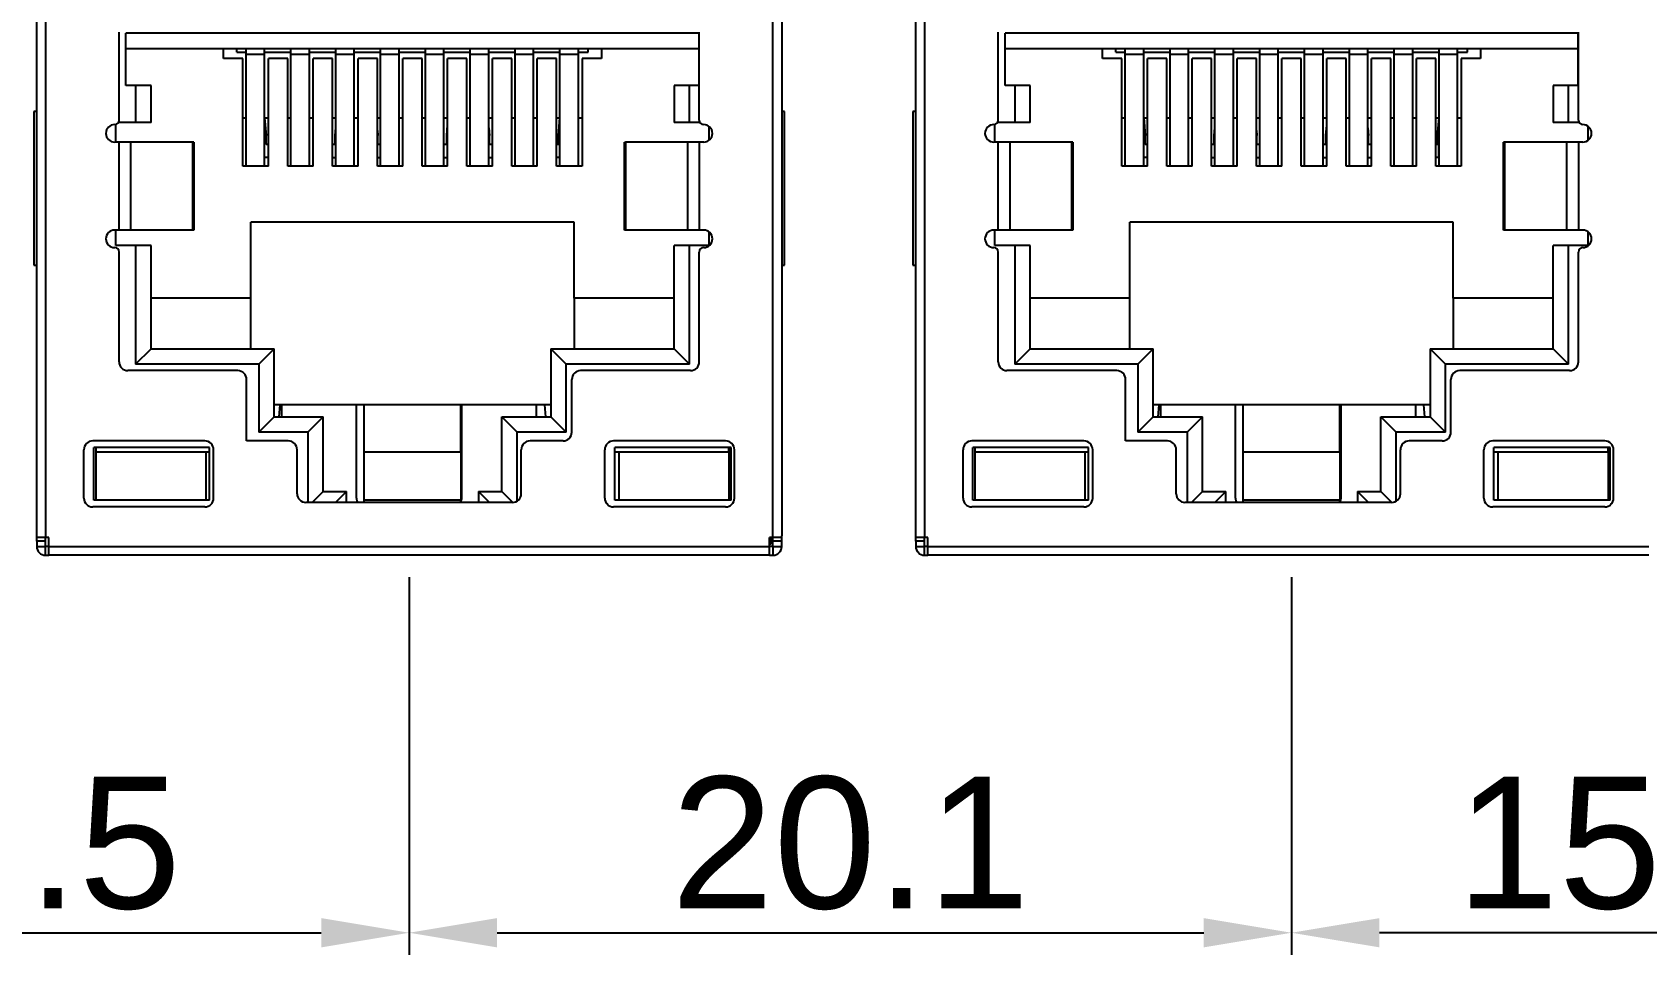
# Model space of a CAD drawing. Header units: millimetres. Extents: x 239 to 841, y 198 to 536.
# Drawn here: x 380.1 to 416.83, y 247.58 to 268.57 of the extents above; entities that cross this region are included whole.
import ezdxf

# ---------------------------------------------------------------- set-up
doc = ezdxf.new("R2010")
doc.units = ezdxf.units.MM
doc.styles.get("Standard").update_dxf_attribs({"font": 'arial.ttf'})
doc.dimstyles.get("Standard").update_dxf_attribs({"dimtxt": 3, "dimasz": 2, "dimexe": 0.5, "dimexo": 0.5, "dimgap": 0.5, "dimtad": 1, "dimdec": 1, "dimzin": 0, "dimdsep": 46, "dimtxsty": 'Standard', "dimcen": 0.09, "dimclrd": 253, "dimclre": 253, "dimclrt": 6, "dimadec": 0, "dimazin": 0, "dimtfac": 1, "dimtdec": 1, "dimtofl": 0, "dimtmove": 0, "dimatfit": 3, "dimfxl": 1, "dimtolj": 1, "dimtzin": 0, "dimarcsym": 0})

# ---------------------------------------------------------------- blocks, each defined once
blk = doc.blocks.new('*D13')
at = {"color": 253, "lineweight": -2}
for p, q in [((388.676, 256.172), (388.676, 247.581)), ((408.751, 256.172), (408.751, 247.581)), ((390.676, 248.081), (406.751, 248.081))]:
    blk.add_line(p, q, dxfattribs=at)
at = {"color": 253}
for points in [[(390.676, 248.414), (390.676, 247.748), (388.676, 248.081)], [(406.751, 248.414), (406.751, 247.748), (408.751, 248.081)]]:
    blk.add_solid(points, dxfattribs=at)
at = {"layer": 'Defpoints', "color": 0}
for p in [(388.676, 256.672), (408.751, 256.672), (408.751, 248.081)]:
    blk.add_point(p, dxfattribs=at)
at = {"color": 6, "insert": (398.714, 250.113), "char_height": 3, "attachment_point": 5}
blk.add_mtext('\\A1;20.1', dxfattribs=at)
blk = doc.blocks.new('*D14')
at = {"color": 253, "lineweight": -2}
for p, q in [((370.139, 261.648), (370.139, 247.581)), ((388.676, 256.172), (388.676, 247.581)), ((372.139, 248.081), (386.676, 248.081))]:
    blk.add_line(p, q, dxfattribs=at)
at = {"color": 253}
for points in [[(372.139, 248.414), (372.139, 247.748), (370.139, 248.081)], [(386.676, 248.414), (386.676, 247.748), (388.676, 248.081)]]:
    blk.add_solid(points, dxfattribs=at)
at = {"layer": 'Defpoints', "color": 0}
for p in [(370.139, 262.148), (388.676, 256.672), (388.676, 248.081)]:
    blk.add_point(p, dxfattribs=at)
at = {"color": 6, "insert": (379.408, 250.113), "char_height": 3, "attachment_point": 5}
blk.add_mtext('\\A1;18.5', dxfattribs=at)
blk = doc.blocks.new('*D15')
at = {"color": 253, "lineweight": -2}
for p, q in [((424.399, 266.948), (424.399, 247.581)), ((408.751, 256.172), (408.751, 247.581)), ((422.399, 248.081), (410.751, 248.081))]:
    blk.add_line(p, q, dxfattribs=at)
at = {"color": 253}
for points in [[(410.751, 248.414), (410.751, 247.748), (408.751, 248.081)], [(422.399, 248.414), (422.399, 247.748), (424.399, 248.081)]]:
    blk.add_solid(points, dxfattribs=at)
at = {"layer": 'Defpoints', "color": 0}
for p in [(424.399, 267.448), (408.751, 256.672), (408.751, 248.081)]:
    blk.add_point(p, dxfattribs=at)
at = {"color": 6, "insert": (416.575, 250.113), "char_height": 3, "attachment_point": 5}
blk.add_mtext('\\A1;15.6', dxfattribs=at)

msp = doc.modelspace()

# ---------------------------------------------------------------- linework, layer by layer
for p, q in [((380.401, 277.672), (380.401, 257.072)), ((396.951, 257.072), (396.951, 277.672)), ((397.151, 277.672), (397.151, 257.115)), ((400.401, 277.672), (400.401, 257.072)), ((380.201, 259.272), (380.201, 272.964)), ((400.201, 259.272), (400.201, 272.964)), ((382.076, 266.572), (382.076, 268.572)), ((382.232, 267.362), (382.232, 268.552)), ((395.271, 268.552), (382.232, 268.552)), ((395.271, 267.362), (395.271, 268.552)), ((395.276, 266.572), (395.276, 268.572)), ((402.076, 266.572), (402.076, 268.572)), ((402.232, 267.362), (402.232, 268.552)), ((415.271, 268.552), (402.232, 268.552)), ((415.271, 267.362), (415.271, 268.552)), ((415.276, 266.572), (415.276, 268.572)), ((382.232, 268.202), (395.271, 268.202)), ((384.452, 267.972), (384.452, 268.202)), ((384.751, 268.122), (384.751, 268.202)), ((384.966, 268.066), (384.966, 268.202)), ((385.386, 268.066), (385.386, 268.202)), ((385.986, 268.066), (385.986, 268.202)), ((386.406, 268.066), (386.406, 268.202)), ((387.006, 268.066), (387.006, 268.202)), ((387.426, 268.066), (387.426, 268.202)), ((388.026, 268.066), (388.026, 268.202)), ((388.446, 268.066), (388.446, 268.202)), ((389.046, 268.066), (389.046, 268.202)), ((389.466, 268.066), (389.466, 268.202)), ((390.066, 268.066), (390.066, 268.202)), ((390.486, 268.066), (390.486, 268.202)), ((391.086, 268.066), (391.086, 268.202)), ((391.506, 268.066), (391.506, 268.202)), ((392.106, 268.066), (392.106, 268.202)), ((392.526, 268.066), (392.526, 268.202)), ((392.751, 268.122), (392.751, 268.202)), ((393.051, 268.202), (393.051, 267.972)), ((402.232, 268.202), (415.271, 268.202)), ((404.452, 267.972), (404.452, 268.202)), ((404.751, 268.122), (404.751, 268.202)), ((404.966, 268.066), (404.966, 268.202)), ((405.386, 268.066), (405.386, 268.202)), ((405.986, 268.066), (405.986, 268.202)), ((406.406, 268.066), (406.406, 268.202)), ((407.006, 268.066), (407.006, 268.202)), ((407.426, 268.066), (407.426, 268.202)), ((408.026, 268.066), (408.026, 268.202)), ((408.446, 268.066), (408.446, 268.202)), ((409.046, 268.066), (409.046, 268.202)), ((409.466, 268.066), (409.466, 268.202)), ((410.066, 268.066), (410.066, 268.202)), ((410.486, 268.066), (410.486, 268.202)), ((411.086, 268.066), (411.086, 268.202)), ((411.506, 268.066), (411.506, 268.202)), ((412.106, 268.066), (412.106, 268.202)), ((412.526, 268.066), (412.526, 268.202)), ((412.751, 268.122), (412.751, 268.202)), ((413.051, 268.202), (413.051, 267.972)), ((384.892, 267.972), (384.452, 267.972)), ((384.751, 268.122), (384.966, 268.122)), ((384.892, 265.522), (384.892, 267.972)), ((384.966, 265.522), (384.966, 268.066)), ((385.386, 268.066), (384.966, 268.066)), ((385.386, 268.122), (385.986, 268.122)), ((385.386, 265.522), (385.386, 268.066)), ((385.912, 267.972), (385.472, 267.972)), ((385.472, 265.522), (385.472, 267.972)), ((385.912, 265.522), (385.912, 267.972)), ((385.986, 265.522), (385.986, 268.066)), ((386.406, 268.066), (385.986, 268.066)), ((386.406, 268.122), (387.006, 268.122)), ((386.406, 265.522), (386.406, 268.066)), ((386.932, 267.972), (386.492, 267.972)), ((386.492, 265.522), (386.492, 267.972)), ((386.932, 265.522), (386.932, 267.972)), ((387.006, 265.522), (387.006, 268.066)), ((387.426, 268.066), (387.006, 268.066)), ((387.426, 268.122), (388.026, 268.122)), ((387.426, 265.522), (387.426, 268.066)), ((387.512, 265.522), (387.512, 267.972)), ((387.952, 267.972), (387.512, 267.972)), ((387.952, 265.522), (387.952, 267.972)), ((388.026, 265.522), (388.026, 268.066)), ((388.446, 268.066), (388.026, 268.066)), ((388.446, 268.122), (389.046, 268.122)), ((388.446, 265.522), (388.446, 268.066)), ((388.972, 267.972), (388.532, 267.972)), ((388.532, 265.522), (388.532, 267.972)), ((388.972, 265.522), (388.972, 267.972)), ((389.046, 265.522), (389.046, 268.066)), ((389.466, 268.066), (389.046, 268.066)), ((389.466, 268.122), (390.066, 268.122)), ((389.466, 265.522), (389.466, 268.066)), ((389.551, 265.522), (389.551, 267.972)), ((389.991, 267.972), (389.551, 267.972)), ((389.991, 265.522), (389.991, 267.972)), ((390.066, 265.522), (390.066, 268.066)), ((390.486, 268.066), (390.066, 268.066)), ((390.486, 268.122), (391.086, 268.122)), ((390.486, 265.522), (390.486, 268.066)), ((391.011, 267.972), (390.571, 267.972)), ((390.571, 265.522), (390.571, 267.972)), ((391.011, 265.522), (391.011, 267.972)), ((391.086, 265.522), (391.086, 268.066)), ((391.506, 268.066), (391.086, 268.066)), ((391.506, 268.122), (392.106, 268.122)), ((391.506, 265.522), (391.506, 268.066)), ((392.031, 267.972), (391.591, 267.972)), ((391.591, 265.522), (391.591, 267.972)), ((392.031, 265.522), (392.031, 267.972)), ((392.106, 265.522), (392.106, 268.066)), ((392.526, 268.066), (392.106, 268.066)), ((392.526, 268.122), (392.751, 268.122)), ((392.526, 265.522), (392.526, 268.066)), ((393.051, 267.972), (392.611, 267.972)), ((392.611, 267.972), (392.611, 265.522)), ((404.892, 267.972), (404.452, 267.972)), ((404.751, 268.122), (404.966, 268.122)), ((404.892, 265.522), (404.892, 267.972)), ((404.966, 265.522), (404.966, 268.066)), ((405.386, 268.066), (404.966, 268.066)), ((405.386, 268.122), (405.986, 268.122)), ((405.386, 265.522), (405.386, 268.066)), ((405.912, 267.972), (405.472, 267.972)), ((405.472, 265.522), (405.472, 267.972)), ((405.912, 265.522), (405.912, 267.972)), ((405.986, 265.522), (405.986, 268.066)), ((406.406, 268.066), (405.986, 268.066)), ((406.406, 268.122), (407.006, 268.122)), ((406.406, 265.522), (406.406, 268.066)), ((406.932, 267.972), (406.492, 267.972)), ((406.492, 265.522), (406.492, 267.972)), ((406.932, 265.522), (406.932, 267.972)), ((407.006, 265.522), (407.006, 268.066)), ((407.426, 268.066), (407.006, 268.066)), ((407.426, 268.122), (408.026, 268.122)), ((407.426, 265.522), (407.426, 268.066)), ((407.512, 265.522), (407.512, 267.972)), ((407.952, 267.972), (407.512, 267.972)), ((407.952, 265.522), (407.952, 267.972)), ((408.026, 265.522), (408.026, 268.066)), ((408.446, 268.066), (408.026, 268.066)), ((408.446, 268.122), (409.046, 268.122)), ((408.446, 265.522), (408.446, 268.066)), ((408.972, 267.972), (408.532, 267.972)), ((408.532, 265.522), (408.532, 267.972)), ((408.972, 265.522), (408.972, 267.972)), ((409.046, 265.522), (409.046, 268.066)), ((409.466, 268.066), (409.046, 268.066)), ((409.466, 268.122), (410.066, 268.122)), ((409.466, 265.522), (409.466, 268.066)), ((409.551, 265.522), (409.551, 267.972)), ((409.991, 267.972), (409.551, 267.972)), ((409.991, 265.522), (409.991, 267.972)), ((410.066, 265.522), (410.066, 268.066)), ((410.486, 268.066), (410.066, 268.066)), ((410.486, 268.122), (411.086, 268.122)), ((410.486, 265.522), (410.486, 268.066)), ((411.011, 267.972), (410.571, 267.972)), ((410.571, 265.522), (410.571, 267.972)), ((411.011, 265.522), (411.011, 267.972)), ((411.086, 265.522), (411.086, 268.066)), ((411.506, 268.066), (411.086, 268.066)), ((411.506, 268.122), (412.106, 268.122)), ((411.506, 265.522), (411.506, 268.066)), ((412.031, 267.972), (411.591, 267.972)), ((411.591, 265.522), (411.591, 267.972)), ((412.031, 265.522), (412.031, 267.972)), ((412.106, 265.522), (412.106, 268.066)), ((412.526, 268.066), (412.106, 268.066)), ((412.526, 268.122), (412.751, 268.122)), ((412.526, 265.522), (412.526, 268.066)), ((413.051, 267.972), (412.611, 267.972)), ((412.611, 267.972), (412.611, 265.522)), ((382.452, 267.362), (382.232, 267.362)), ((382.802, 267.362), (382.452, 267.362)), ((382.452, 267.362), (382.452, 266.522)), ((382.802, 266.522), (382.802, 267.362)), ((395.051, 267.362), (394.701, 267.362)), ((394.701, 267.362), (394.701, 266.522)), ((395.271, 267.362), (395.051, 267.362)), ((395.051, 266.522), (395.051, 267.362)), ((402.452, 267.362), (402.232, 267.362)), ((402.802, 267.362), (402.452, 267.362)), ((402.452, 267.362), (402.452, 266.522)), ((402.802, 266.522), (402.802, 267.362)), ((415.051, 267.362), (414.701, 267.362)), ((414.701, 267.362), (414.701, 266.522)), ((415.271, 267.362), (415.051, 267.362)), ((415.051, 266.522), (415.051, 267.362)), ((380.201, 266.772), (380.135, 266.772)), ((380.135, 266.772), (380.135, 263.272)), ((397.217, 266.772), (397.151, 266.772)), ((397.217, 263.272), (397.217, 266.772)), ((400.201, 266.772), (400.135, 266.772)), ((400.135, 266.772), (400.135, 263.272)), ((382.002, 266.072), (382.002, 266.475)), ((382.452, 266.522), (382.063, 266.522)), ((382.802, 266.522), (382.452, 266.522)), ((384.892, 266.622), (384.967, 266.622)), ((385.386, 266.622), (385.472, 266.622)), ((385.387, 266.622), (385.421, 266.222)), ((385.912, 266.622), (385.987, 266.622)), ((386.406, 266.622), (386.492, 266.622)), ((386.932, 266.622), (387.007, 266.622)), ((386.991, 266.222), (387.006, 266.397)), ((387.426, 266.622), (387.512, 266.622)), ((387.952, 266.622), (388.026, 266.622)), ((387.952, 266.336), (387.961, 266.222)), ((388.446, 266.622), (388.532, 266.622)), ((388.971, 266.622), (389.046, 266.622)), ((389.466, 266.622), (389.551, 266.622)), ((389.531, 266.222), (389.551, 266.458)), ((389.991, 266.622), (390.066, 266.622)), ((390.486, 266.622), (390.571, 266.622)), ((390.486, 266.397), (390.501, 266.222)), ((391.011, 266.622), (391.086, 266.622)), ((391.506, 266.622), (391.591, 266.622)), ((392.031, 266.622), (392.106, 266.622)), ((392.071, 266.222), (392.106, 266.622)), ((392.101, 265.722), (392.101, 266.572)), ((392.526, 266.622), (392.611, 266.622)), ((395.051, 266.522), (394.701, 266.522)), ((395.29, 266.522), (395.051, 266.522)), ((395.501, 266.116), (395.501, 266.428)), ((402.002, 266.072), (402.002, 266.475)), ((402.452, 266.522), (402.063, 266.522)), ((402.802, 266.522), (402.452, 266.522)), ((404.892, 266.622), (404.967, 266.622)), ((405.386, 266.622), (405.472, 266.622)), ((405.387, 266.622), (405.421, 266.222)), ((405.912, 266.622), (405.987, 266.622)), ((406.406, 266.622), (406.492, 266.622)), ((406.932, 266.622), (407.007, 266.622)), ((406.991, 266.222), (407.006, 266.397)), ((407.426, 266.622), (407.512, 266.622)), ((407.952, 266.622), (408.026, 266.622)), ((407.952, 266.336), (407.961, 266.222)), ((408.446, 266.622), (408.532, 266.622)), ((408.971, 266.622), (409.046, 266.622)), ((409.466, 266.622), (409.551, 266.622)), ((409.531, 266.222), (409.551, 266.458)), ((409.991, 266.622), (410.066, 266.622)), ((410.486, 266.622), (410.571, 266.622)), ((410.486, 266.397), (410.501, 266.222)), ((411.011, 266.622), (411.086, 266.622)), ((411.506, 266.622), (411.591, 266.622)), ((412.031, 266.622), (412.106, 266.622)), ((412.071, 266.222), (412.106, 266.622)), ((412.101, 265.722), (412.101, 266.572)), ((412.526, 266.622), (412.611, 266.622)), ((415.051, 266.522), (414.701, 266.522)), ((415.29, 266.522), (415.051, 266.522)), ((415.501, 266.116), (415.501, 266.428)), ((382.076, 266.072), (381.976, 266.072)), ((382.338, 266.072), (382.076, 266.072)), ((382.076, 264.072), (382.076, 266.072)), ((383.754, 266.072), (382.338, 266.072)), ((382.338, 266.072), (382.338, 264.072)), ((383.776, 266.072), (383.754, 266.072)), ((383.754, 264.072), (383.754, 266.072)), ((383.776, 266.072), (383.776, 264.072)), ((385.421, 266.022), (385.421, 266.222)), ((385.472, 266.022), (385.421, 266.022)), ((386.991, 266.022), (386.932, 266.022)), ((386.991, 266.022), (386.991, 266.222)), ((387.961, 266.022), (387.961, 266.222)), ((388.026, 266.022), (387.961, 266.022)), ((389.531, 266.022), (389.466, 266.022)), ((389.531, 266.022), (389.531, 266.222)), ((390.501, 266.022), (390.501, 266.222)), ((390.571, 266.022), (390.501, 266.022)), ((392.071, 266.022), (392.031, 266.022)), ((392.071, 266.022), (392.071, 266.222)), ((393.576, 266.072), (393.598, 266.072)), ((393.576, 264.072), (393.576, 266.072)), ((395.015, 266.072), (393.598, 266.072)), ((393.598, 266.072), (393.598, 264.072)), ((395.276, 266.072), (395.015, 266.072)), ((395.015, 264.072), (395.015, 266.072)), ((395.376, 266.072), (395.276, 266.072)), ((395.276, 266.072), (395.276, 264.072)), ((402.076, 266.072), (401.976, 266.072)), ((402.338, 266.072), (402.076, 266.072)), ((402.076, 264.072), (402.076, 266.072)), ((403.754, 266.072), (402.338, 266.072)), ((402.338, 266.072), (402.338, 264.072)), ((403.776, 266.072), (403.754, 266.072)), ((403.754, 264.072), (403.754, 266.072)), ((403.776, 266.072), (403.776, 264.072)), ((405.421, 266.022), (405.421, 266.222)), ((405.472, 266.022), (405.421, 266.022)), ((406.991, 266.022), (406.932, 266.022)), ((406.991, 266.022), (406.991, 266.222)), ((407.961, 266.022), (407.961, 266.222)), ((408.026, 266.022), (407.961, 266.022)), ((409.531, 266.022), (409.466, 266.022)), ((409.531, 266.022), (409.531, 266.222)), ((410.501, 266.022), (410.501, 266.222)), ((410.571, 266.022), (410.501, 266.022)), ((412.071, 266.022), (412.031, 266.022)), ((412.071, 266.022), (412.071, 266.222)), ((413.598, 266.072), (413.576, 266.072)), ((413.576, 264.072), (413.576, 266.072)), ((415.015, 266.072), (413.598, 266.072)), ((413.598, 266.072), (413.598, 264.072)), ((415.276, 266.072), (415.015, 266.072)), ((415.015, 264.072), (415.015, 266.072)), ((415.376, 266.072), (415.276, 266.072)), ((415.276, 266.072), (415.276, 264.072)), ((385.472, 265.722), (385.386, 265.722)), ((386.932, 265.722), (387.006, 265.722)), ((387.952, 265.722), (388.026, 265.722)), ((389.466, 265.722), (389.551, 265.722)), ((390.486, 265.722), (390.571, 265.722)), ((392.101, 265.722), (392.031, 265.722)), ((405.472, 265.722), (405.386, 265.722)), ((406.932, 265.722), (407.006, 265.722)), ((407.952, 265.722), (408.026, 265.722)), ((409.466, 265.722), (409.551, 265.722)), ((410.486, 265.722), (410.571, 265.722)), ((412.101, 265.722), (412.031, 265.722)), ((385.472, 265.522), (384.892, 265.522)), ((386.492, 265.522), (385.912, 265.522)), ((387.512, 265.522), (386.932, 265.522)), ((388.532, 265.522), (387.952, 265.522)), ((389.551, 265.522), (388.972, 265.522)), ((390.571, 265.522), (389.991, 265.522)), ((391.591, 265.522), (391.011, 265.522)), ((392.611, 265.522), (392.031, 265.522)), ((405.472, 265.522), (404.892, 265.522)), ((406.492, 265.522), (405.912, 265.522)), ((407.512, 265.522), (406.932, 265.522)), ((408.532, 265.522), (407.952, 265.522)), ((409.551, 265.522), (408.972, 265.522)), ((410.571, 265.522), (409.991, 265.522)), ((411.591, 265.522), (411.011, 265.522)), ((412.611, 265.522), (412.031, 265.522)), ((385.072, 262.522), (385.072, 264.252)), ((392.431, 264.252), (385.072, 264.252)), ((392.431, 262.522), (392.431, 264.252)), ((405.072, 262.522), (405.072, 264.252)), ((412.431, 264.252), (405.072, 264.252)), ((412.431, 262.522), (412.431, 264.252)), ((382.076, 264.072), (381.976, 264.072)), ((382.002, 263.722), (382.002, 264.072)), ((382.452, 263.722), (382.002, 263.722)), ((382.338, 264.072), (382.076, 264.072)), ((383.754, 264.072), (382.338, 264.072)), ((382.802, 263.722), (382.452, 263.722)), ((382.452, 263.722), (382.452, 261.022)), ((382.802, 261.372), (382.802, 263.722)), ((383.776, 264.072), (383.754, 264.072)), ((393.598, 264.072), (393.576, 264.072)), ((395.015, 264.072), (393.598, 264.072)), ((395.051, 263.722), (394.701, 263.722)), ((394.701, 261.372), (394.701, 263.722)), ((395.276, 264.072), (395.015, 264.072)), ((395.501, 263.722), (395.051, 263.722)), ((395.051, 261.022), (395.051, 263.722)), ((395.376, 264.072), (395.276, 264.072)), ((395.501, 263.722), (395.501, 264.028)), ((402.076, 264.072), (401.976, 264.072)), ((402.002, 263.722), (402.002, 264.072)), ((402.452, 263.722), (402.002, 263.722)), ((402.338, 264.072), (402.076, 264.072)), ((403.754, 264.072), (402.338, 264.072)), ((402.802, 263.722), (402.452, 263.722)), ((402.452, 263.722), (402.452, 261.022)), ((402.802, 261.372), (402.802, 263.722)), ((403.776, 264.072), (403.754, 264.072)), ((413.598, 264.072), (413.576, 264.072)), ((415.015, 264.072), (413.598, 264.072)), ((415.051, 263.722), (414.701, 263.722)), ((414.701, 261.372), (414.701, 263.722)), ((415.276, 264.072), (415.015, 264.072)), ((415.501, 263.722), (415.051, 263.722)), ((415.051, 261.022), (415.051, 263.722)), ((415.376, 264.072), (415.276, 264.072)), ((415.501, 263.722), (415.501, 264.028)), ((382.076, 261.072), (382.076, 263.572)), ((395.276, 261.072), (395.276, 263.572)), ((402.076, 261.072), (402.076, 263.572)), ((415.276, 261.072), (415.276, 263.572)), ((380.135, 263.272), (380.201, 263.272)), ((397.151, 263.272), (397.217, 263.272)), ((400.135, 263.272), (400.201, 263.272)), ((385.072, 262.522), (382.802, 262.522)), ((385.072, 261.372), (385.072, 262.522)), ((394.701, 262.522), (392.431, 262.522)), ((392.431, 262.522), (392.431, 261.372)), ((405.072, 262.522), (402.802, 262.522)), ((405.072, 261.372), (405.072, 262.522)), ((414.701, 262.522), (412.431, 262.522)), ((412.431, 262.522), (412.431, 261.372)), ((382.452, 261.022), (382.802, 261.372)), ((382.802, 261.372), (385.602, 261.372)), ((385.602, 261.372), (385.252, 261.022)), ((385.602, 259.822), (385.602, 261.372)), ((391.901, 261.372), (391.901, 259.822)), ((391.901, 261.372), (394.701, 261.372)), ((392.251, 261.022), (391.901, 261.372)), ((394.701, 261.372), (395.051, 261.022)), ((402.452, 261.022), (402.802, 261.372)), ((402.802, 261.372), (405.602, 261.372)), ((405.602, 261.372), (405.252, 261.022)), ((405.602, 259.822), (405.602, 261.372)), ((411.901, 261.372), (414.701, 261.372)), ((412.251, 261.022), (411.901, 261.372)), ((411.901, 261.372), (411.901, 259.822)), ((414.701, 261.372), (415.051, 261.022)), ((384.776, 260.872), (382.276, 260.872)), ((385.252, 261.022), (382.452, 261.022)), ((385.252, 261.022), (385.252, 259.472)), ((395.051, 261.022), (392.251, 261.022)), ((392.251, 259.472), (392.251, 261.022)), ((395.076, 260.872), (392.576, 260.872)), ((404.776, 260.872), (402.276, 260.872)), ((405.252, 261.022), (402.452, 261.022)), ((405.252, 261.022), (405.252, 259.472)), ((415.051, 261.022), (412.251, 261.022)), ((412.251, 259.472), (412.251, 261.022)), ((415.076, 260.872), (412.576, 260.872)), ((384.976, 259.272), (384.976, 260.672)), ((392.376, 259.472), (392.376, 260.672)), ((404.976, 259.272), (404.976, 260.672)), ((412.376, 259.472), (412.376, 260.672)), ((391.901, 260.092), (385.602, 260.092)), ((385.776, 259.822), (385.776, 260.092)), ((387.476, 257.972), (387.476, 260.092)), ((387.651, 259.022), (387.651, 260.092)), ((389.851, 259.022), (389.851, 260.092)), ((389.876, 257.972), (389.876, 260.092)), ((391.576, 259.822), (391.576, 260.092)), ((411.901, 260.092), (405.602, 260.092)), ((405.776, 259.822), (405.776, 260.092)), ((407.476, 257.972), (407.476, 260.092)), ((407.651, 259.022), (407.651, 260.092)), ((409.851, 259.022), (409.851, 260.092)), ((409.876, 257.972), (409.876, 260.092)), ((411.576, 259.822), (411.576, 260.092)), ((385.252, 259.472), (385.602, 259.822)), ((385.602, 259.822), (386.722, 259.822)), ((386.722, 259.822), (386.372, 259.472)), ((386.722, 258.122), (386.722, 259.822)), ((390.781, 259.822), (391.901, 259.822)), ((391.131, 259.472), (390.781, 259.822)), ((390.781, 258.122), (390.781, 259.822)), ((391.901, 259.822), (392.251, 259.472)), ((405.252, 259.472), (405.602, 259.822)), ((405.602, 259.822), (406.722, 259.822)), ((406.722, 259.822), (406.372, 259.472)), ((406.722, 258.122), (406.722, 259.822)), ((410.781, 259.822), (411.901, 259.822)), ((411.131, 259.472), (410.781, 259.822)), ((410.781, 258.122), (410.781, 259.822)), ((411.901, 259.822), (412.251, 259.472)), ((386.372, 259.472), (385.252, 259.472)), ((386.372, 259.472), (386.372, 257.872)), ((392.251, 259.472), (391.131, 259.472)), ((391.131, 257.902), (391.131, 259.472)), ((406.372, 259.472), (405.252, 259.472)), ((406.372, 259.472), (406.372, 257.872)), ((412.251, 259.472), (411.131, 259.472)), ((411.131, 257.902), (411.131, 259.472)), ((380.201, 257.115), (380.201, 259.272)), ((381.276, 257.972), (381.276, 259.072)), ((384.026, 259.272), (381.476, 259.272)), ((381.502, 257.922), (381.502, 259.122)), ((384.131, 259.122), (381.502, 259.122)), ((381.551, 259.022), (381.551, 259.122)), ((381.551, 257.922), (381.551, 259.022)), ((381.551, 259.022), (384.051, 259.022)), ((384.051, 259.022), (384.131, 259.022)), ((384.051, 259.022), (384.051, 257.922)), ((384.131, 257.922), (384.131, 259.122)), ((384.226, 257.972), (384.226, 259.072)), ((385.926, 259.272), (384.976, 259.272)), ((386.126, 258.072), (386.126, 259.072)), ((387.651, 259.022), (389.851, 259.022)), ((387.651, 257.922), (387.651, 259.022)), ((389.851, 259.022), (389.851, 257.922)), ((391.226, 258.072), (391.226, 259.072)), ((392.176, 259.272), (391.426, 259.272)), ((393.126, 257.972), (393.126, 259.072)), ((395.876, 259.272), (393.326, 259.272)), ((393.351, 257.922), (393.351, 259.122)), ((396.001, 259.122), (393.351, 259.122)), ((393.351, 259.022), (393.451, 259.022)), ((393.451, 259.022), (395.951, 259.022)), ((393.451, 257.922), (393.451, 259.022)), ((395.951, 259.022), (395.951, 259.122)), ((395.951, 259.022), (395.951, 257.922)), ((395.976, 257.972), (395.976, 259.122)), ((396.001, 257.922), (396.001, 259.122)), ((396.076, 257.972), (396.076, 259.072)), ((400.201, 257.115), (400.201, 259.272)), ((401.276, 257.972), (401.276, 259.072)), ((404.026, 259.272), (401.476, 259.272)), ((401.502, 257.922), (401.502, 259.122)), ((404.131, 259.122), (401.502, 259.122)), ((401.551, 259.022), (401.551, 259.122)), ((401.551, 257.922), (401.551, 259.022)), ((401.551, 259.022), (404.051, 259.022)), ((404.051, 259.022), (404.131, 259.022)), ((404.051, 259.022), (404.051, 257.922)), ((404.131, 257.922), (404.131, 259.122)), ((404.226, 257.972), (404.226, 259.072)), ((405.926, 259.272), (404.976, 259.272)), ((406.126, 258.072), (406.126, 259.072)), ((407.651, 259.022), (409.851, 259.022)), ((407.651, 257.922), (407.651, 259.022)), ((409.851, 259.022), (409.851, 257.922)), ((411.226, 258.072), (411.226, 259.072)), ((412.176, 259.272), (411.426, 259.272)), ((413.126, 257.972), (413.126, 259.072)), ((415.876, 259.272), (413.326, 259.272)), ((413.351, 257.922), (413.351, 259.122)), ((416.001, 259.122), (413.351, 259.122)), ((413.351, 259.022), (413.451, 259.022)), ((413.451, 259.022), (415.951, 259.022)), ((413.451, 257.922), (413.451, 259.022)), ((415.951, 259.022), (415.951, 259.122)), ((415.951, 259.022), (415.951, 257.922)), ((415.976, 257.972), (415.976, 259.122)), ((416.001, 257.922), (416.001, 259.122)), ((416.076, 257.972), (416.076, 259.072)), ((384.051, 257.922), (381.551, 257.922)), ((391.026, 257.872), (386.326, 257.872)), ((386.472, 257.872), (386.722, 258.122)), ((386.722, 258.122), (387.252, 258.122)), ((387.252, 258.122), (387.002, 257.872)), ((387.252, 257.872), (387.252, 258.122)), ((387.651, 257.872), (387.651, 257.922)), ((389.851, 257.922), (387.651, 257.922)), ((389.851, 257.872), (389.851, 257.922)), ((390.251, 258.122), (390.251, 257.872)), ((390.251, 258.122), (390.781, 258.122)), ((390.501, 257.872), (390.251, 258.122)), ((390.781, 258.122), (391.031, 257.872)), ((395.951, 257.922), (393.451, 257.922)), ((404.051, 257.922), (401.551, 257.922)), ((411.026, 257.872), (406.326, 257.872)), ((406.472, 257.872), (406.722, 258.122)), ((406.722, 258.122), (407.252, 258.122)), ((407.252, 258.122), (407.002, 257.872)), ((407.252, 257.872), (407.252, 258.122)), ((407.651, 257.872), (407.651, 257.922)), ((409.851, 257.922), (407.651, 257.922)), ((409.851, 257.872), (409.851, 257.922)), ((410.251, 258.122), (410.251, 257.872)), ((410.251, 258.122), (410.781, 258.122)), ((410.501, 257.872), (410.251, 258.122)), ((410.781, 258.122), (411.031, 257.872)), ((415.951, 257.922), (413.451, 257.922)), ((384.026, 257.772), (381.476, 257.772)), ((395.876, 257.772), (393.326, 257.772)), ((404.026, 257.772), (401.476, 257.772)), ((415.876, 257.772), (413.326, 257.772)), ((397.151, 256.989), (397.151, 257.115)), ((380.201, 256.989), (380.201, 257.094)), ((380.401, 256.989), (380.201, 256.989)), ((380.201, 256.989), (380.201, 256.872)), ((380.201, 256.872), (380.401, 256.872)), ((380.401, 256.989), (380.401, 257.072)), ((380.476, 257.072), (380.401, 257.072)), ((380.401, 256.872), (380.401, 256.989)), ((380.476, 256.872), (380.401, 256.872)), ((380.401, 256.672), (380.401, 256.872)), ((380.476, 256.872), (380.476, 257.072)), ((380.476, 256.672), (380.476, 256.872)), ((380.476, 256.872), (381.051, 256.872)), ((381.051, 256.872), (395.791, 256.872)), ((395.791, 256.872), (396.876, 256.872)), ((396.876, 256.872), (396.876, 257.072)), ((396.951, 257.072), (396.876, 257.072)), ((396.901, 256.922), (396.876, 256.922)), ((396.951, 256.872), (396.876, 256.872)), ((396.876, 256.672), (396.876, 256.872)), ((396.901, 256.922), (396.901, 257.072)), ((396.951, 256.989), (396.951, 257.072)), ((396.951, 256.872), (396.951, 256.989)), ((397.151, 256.989), (396.951, 256.989)), ((396.951, 256.872), (397.151, 256.872)), ((396.951, 256.872), (396.951, 256.672)), ((397.151, 256.872), (397.151, 256.989)), ((400.201, 256.989), (400.201, 257.094)), ((400.401, 256.989), (400.201, 256.989)), ((400.201, 256.989), (400.201, 256.872)), ((400.201, 256.872), (400.401, 256.872)), ((400.401, 256.989), (400.401, 257.072)), ((400.476, 257.072), (400.401, 257.072)), ((400.401, 256.872), (400.401, 256.989)), ((400.476, 256.872), (400.401, 256.872)), ((400.401, 256.672), (400.401, 256.872)), ((400.476, 256.872), (400.476, 257.072)), ((400.476, 256.672), (400.476, 256.872)), ((400.476, 256.872), (401.051, 256.872)), ((401.051, 256.872), (415.791, 256.872)), ((415.791, 256.872), (416.876, 256.872)), ((380.401, 256.672), (380.476, 256.672)), ((395.791, 256.672), (380.476, 256.672)), ((396.876, 256.672), (395.791, 256.672)), ((396.876, 256.672), (396.951, 256.672)), ((400.401, 256.672), (400.476, 256.672)), ((415.791, 256.672), (400.476, 256.672)), ((416.876, 256.672), (415.791, 256.672))]:
    msp.add_line(p, q)
for points in [[(385.717, 259.822), (385.741, 260.092)], [(391.785, 259.822), (391.761, 260.092)], [(405.717, 259.822), (405.741, 260.092)], [(411.785, 259.822), (411.761, 260.092)], [(381.551, 257.922), (381.502, 257.922)], [(384.131, 257.922), (384.051, 257.922)], [(393.451, 257.922), (393.351, 257.922)], [(396.001, 257.922), (395.951, 257.922)], [(401.551, 257.922), (401.502, 257.922)], [(404.131, 257.922), (404.051, 257.922)], [(413.451, 257.922), (413.351, 257.922)], [(416.001, 257.922), (415.951, 257.922)], [(380.201, 257.072), (380.201, 257.096), (380.201, 257.115)], [(397.151, 257.072), (397.151, 257.096), (397.151, 257.115)], [(400.201, 257.072), (400.201, 257.096), (400.201, 257.115)], [(380.401, 257.072), (380.217, 257.072), (380.202, 257.072), (380.201, 257.072), (380.201, 257.072), (380.201, 257.072)], [(397.151, 257.072), (397.151, 257.072), (397.15, 257.072), (397.136, 257.072), (396.951, 257.072)], [(400.401, 257.072), (400.217, 257.072), (400.202, 257.072), (400.201, 257.072), (400.201, 257.072), (400.201, 257.072)]]:
    msp.add_lwpolyline(points)
for centre, radius, start, end in [((381.976, 266.272), 0.2, 90, 270), ((381.976, 266.572), 0.1, 270, 360), ((395.376, 266.572), 0.1, 180, 270), ((395.376, 266.272), 0.2, 270, 90), ((401.976, 266.272), 0.2, 90, 270), ((401.976, 266.572), 0.1, 270, 360), ((415.376, 266.572), 0.1, 180, 270), ((415.376, 266.272), 0.2, 270, 90), ((381.976, 263.872), 0.2, 90, 270), ((395.376, 263.872), 0.2, 270, 90), ((401.976, 263.872), 0.2, 90, 270), ((415.376, 263.872), 0.2, 270, 90), ((381.976, 263.572), 0.1, 0, 90), ((395.376, 263.572), 0.1, 90, 180), ((401.976, 263.572), 0.1, 0, 90), ((415.376, 263.572), 0.1, 90, 180), ((382.276, 261.072), 0.2, 180, 270), ((384.776, 260.672), 0.2, 0, 90), ((392.576, 260.672), 0.2, 90, 180), ((395.076, 261.072), 0.2, 270, 0), ((402.276, 261.072), 0.2, 180, 270), ((404.776, 260.672), 0.2, 0, 90), ((412.576, 260.672), 0.2, 90, 180), ((415.076, 261.072), 0.2, 270, 0), ((392.176, 259.472), 0.2, 270, 0), ((412.176, 259.472), 0.2, 270, 0), ((381.476, 259.072), 0.2, 90, 180), ((384.026, 259.072), 0.2, 360, 90), ((385.926, 259.072), 0.2, 0, 90), ((391.426, 259.072), 0.2, 90, 180), ((393.326, 259.072), 0.2, 90, 180), ((395.876, 259.072), 0.2, 360, 90), ((401.476, 259.072), 0.2, 90, 180), ((404.026, 259.072), 0.2, 360, 90), ((405.926, 259.072), 0.2, 0, 90), ((411.426, 259.072), 0.2, 90, 180), ((413.326, 259.072), 0.2, 90, 180), ((415.876, 259.072), 0.2, 360, 90), ((381.476, 257.972), 0.2, 180, 270), ((384.026, 257.972), 0.2, 270, 0), ((386.326, 258.072), 0.2, 180, 270), ((387.626, 257.972), 0.15, 180, 221.8106), ((389.726, 257.972), 0.15, 326.4427, 0), ((391.026, 258.072), 0.2, 270, 0), ((393.326, 257.972), 0.2, 180, 270), ((395.876, 257.972), 0.2, 270, 0), ((395.826, 257.972), 0.15, 340.373, 0), ((401.476, 257.972), 0.2, 180, 270), ((404.026, 257.972), 0.2, 270, 0), ((406.326, 258.072), 0.2, 180, 270), ((407.626, 257.972), 0.15, 180, 221.8106), ((409.726, 257.972), 0.15, 326.4427, 0), ((411.026, 258.072), 0.2, 270, 0), ((413.326, 257.972), 0.2, 180, 270), ((415.876, 257.972), 0.2, 270, 0), ((415.826, 257.972), 0.15, 340.373, 0), ((380.401, 256.872), 0.2, 180, 270), ((396.951, 256.872), 0.2, 270, 0), ((400.401, 256.872), 0.2, 180, 270)]:
    msp.add_arc(centre, radius, start, end)

# ---------------------------------------------------------------- dimensions: what is measured, and where the dimension line sits
for base, p1, p2, picture, middle in [((408.751, 248.081), (424.399, 267.448), (408.751, 256.672), '*D15', (416.575, 250.113)), ((388.676, 248.081), (370.139, 262.148), (388.676, 256.672), '*D14', (379.408, 250.113)), ((408.751, 248.081), (388.676, 256.672), (408.751, 256.672), '*D13', (398.714, 250.113))]:
    dim = msp.add_linear_dim(base=base, p1=p1, p2=p2, dimstyle='Standard')
    dim.commit()
    dim.dimension.update_dxf_attribs({"geometry": picture, "text_midpoint": middle})

doc.saveas('drawing.dxf')
